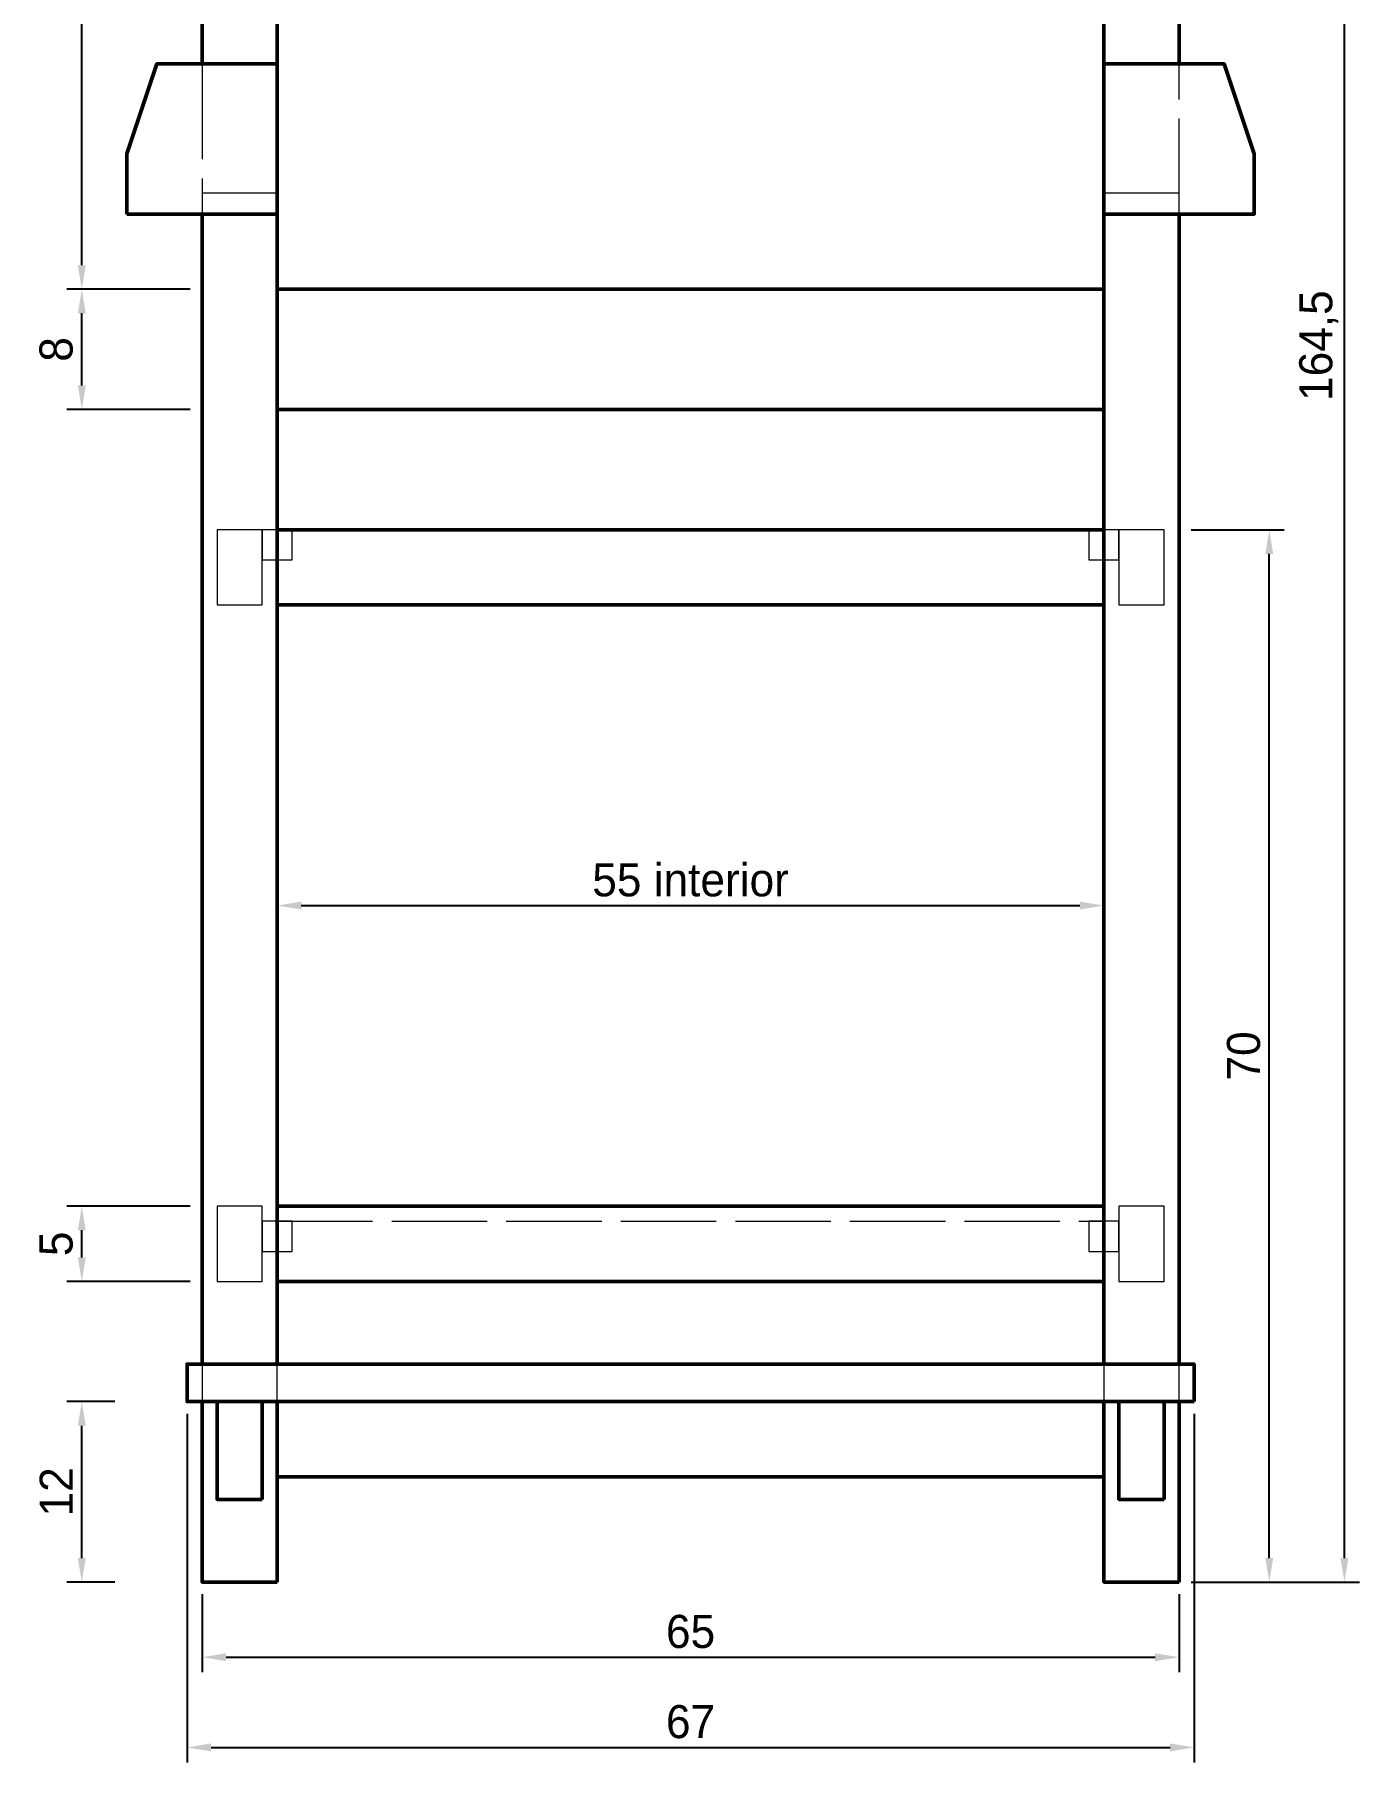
# Model space of a CAD drawing. Header units: centimetres. Extents: x -15 to 522, y -127 to 182.
# Drawn here: x -11.1 to 77, y -12 to 102.9 of the extents above; entities that cross this region are included whole.
import ezdxf

# ---------------------------------------------------------------- set-up
doc = ezdxf.new("R2010")
doc.units = ezdxf.units.CM
doc.header["$LTSCALE"] = 10
doc.linetypes.add('DASHED2', pattern=[0.762, 0.635, -0.127])
for name, color, linetype, lineweight in [('CONTORNO', 7, 'CONTINUOUS', 50), ('COTAS', 4, 'CONTINUOUS', 18), ('OCULTAS', 8, 'DASHED2', 18)]:
    doc.layers.add(name, color=color, linetype=linetype, lineweight=lineweight)
doc.dimstyles.new('COTAS_CM', dxfattribs={"dimtxt": 2.2, "dimasz": 1.6, "dimexe": 1, "dimexo": 0.8, "dimgap": 0.6, "dimtad": 1, "dimdec": 1, "dimcen": 2.5, "dimazin": 3, "dimtfac": 1, "dimtmove": 0, "dimatfit": 3})

msp = doc.modelspace()

# ---------------------------------------------------------------- linework, layer by layer
at = {"layer": 'CONTORNO'}
for points in [[(5, 131.5), (5, 164.5), (0, 164.5), (0, 101)], [(65, 101), (65, 164.5), (60, 164.5), (60, 131.5)], [(60, 101), (60, 131.5), (5, 131.5), (5, 101)], [(-5, 91), (-5, 95), (-3, 101), (5, 101), (5, 91), (-5, 91)], [(60, 91), (60, 101), (68, 101), (70, 95), (70, 91), (60, 91)], [(0, 91), (0, 14.5)], [(5, 14.5), (5, 91)], [(60, 91), (60, 14.5)], [(65, 14.5), (65, 91)], [(5, 86), (60, 86)], [(60, 78), (5, 78)], [(60, 70), (5, 70)], [(5, 65), (60, 65)], [(60, 25), (5, 25)], [(5, 20), (60, 20)], [(66, 12), (66, 14.5), (-1, 14.5), (-1, 12), (66, 12)], [(0, 12), (0, 0), (5, 0)], [(4, 5.5), (4, 12), (1, 12), (1, 5.5), (4, 5.5)], [(5, 0), (5, 12)], [(60, 12), (60, 0), (65, 0)], [(64, 5.5), (64, 12), (61, 12), (61, 5.5), (64, 5.5)], [(65, 0), (65, 12)], [(5, 7), (60, 7)]]:
    msp.add_lwpolyline(points, dxfattribs=at)
at = {"layer": 'OCULTAS'}
for points in [[(5, 101), (5, 131.5)], [(60, 131.5), (60, 101)], [(0, 101), (0, 91)], [(5, 86), (5, 101)], [(5, 101), (5, 92.4)], [(60, 101), (60, 86)], [(60, 92.4), (60, 101)], [(65, 91), (65, 101)], [(5, 92.4), (0, 92.4), (0, 91)], [(5, 92.4), (5, 91)], [(60, 91), (60, 92.4)], [(65, 91), (65, 92.4), (60, 92.4)], [(0, 91), (0, 14.5)], [(5, 91), (5, 86)], [(60, 86), (60, 91)], [(65, 14.5), (65, 91)], [(60, 86), (5, 86)], [(5, 86), (5, 78)], [(60, 78), (60, 86)], [(5, 78), (60, 78)], [(5, 65), (5, 78)], [(5, 78), (5, 70)], [(60, 78), (60, 65)], [(60, 70), (60, 78)], [(4, 65), (4, 70), (1, 70), (1, 65), (4, 65)], [(6, 68), (6, 70), (4, 70), (4, 68), (6, 68)], [(60, 65), (60, 70), (5, 70), (5, 65)], [(5, 70), (5, 65)], [(61, 68), (61, 70), (59, 70), (59, 68), (61, 68)], [(60, 65), (60, 70)], [(64, 65), (64, 70), (61, 70), (61, 65), (64, 65)], [(5, 65), (60, 65)], [(5, 25), (5, 65)], [(60, 65), (60, 25)], [(4, 20), (4, 25), (1, 25), (1, 20), (4, 20)], [(60, 25), (5, 25)], [(5, 25), (5, 20)], [(5, 25), (5, 24), (60, 24)], [(60, 20), (60, 25)], [(60, 24), (60, 25)], [(64, 20), (64, 25), (61, 25), (61, 20), (64, 20)], [(6, 22), (6, 24), (4, 24), (4, 22), (6, 22)], [(61, 22), (61, 24), (59, 24), (59, 22), (61, 22)], [(5, 20), (60, 20)], [(5, 14.5), (5, 20)], [(60, 20), (60, 14.5)], [(0, 14.5), (0, 12)], [(5, 7), (5, 14.5)], [(5, 12), (5, 14.5)], [(60, 14.5), (60, 7)], [(60, 14.5), (60, 12)], [(65, 12), (65, 14.5)], [(0, 12), (0, 0)], [(60, 12), (5, 12)], [(5, 12), (5, 7)], [(60, 7), (60, 12)], [(65, 0), (65, 12)], [(5, 0), (5, 7)], [(60, 7), (60, 0)], [(0, 0), (5, 0)], [(60, 0), (65, 0)]]:
    msp.add_lwpolyline(points, dxfattribs=at)

# ---------------------------------------------------------------- dimensions: what is measured, and where the dimension line sits
at = {"layer": 'COTAS'}
for base, p1, p2 in [((76, 0), (65, 0), (65, 164.5)), ((-8, 86), (0, 86), (0, 131.5)), ((-8, 78), (0, 78), (0, 86)), ((71, 0), (65, 0), (65, 70)), ((-8, 20), (0, 20), (0, 25)), ((-8, 0), (-5, 0), (-5, 12))]:
    msp.add_linear_dim(base=base, p1=p1, p2=p2, angle=90, dimstyle='COTAS_CM', dxfattribs=at).render()
msp.add_linear_dim(base=(5, 45), p1=(5, 45), p2=(60, 45), text='55 interior', dimstyle='COTAS_CM', dxfattribs=at).render()
for base, p1, p2 in [((-1, -11), (-1, 12), (66, 12)), ((0, -5), (0, 0), (65, 0))]:
    msp.add_linear_dim(base=base, p1=p1, p2=p2, dimstyle='COTAS_CM', dxfattribs=at).render()

doc.saveas('drawing.dxf')
